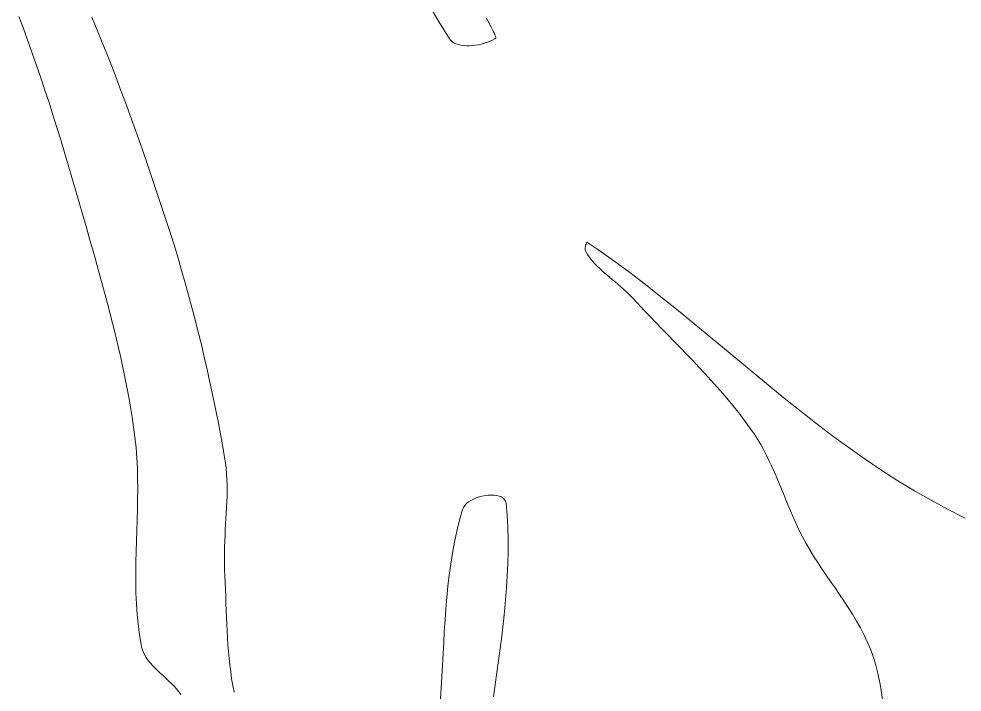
# Model space of a CAD drawing. Header units: inches. Extents: x -12 to 23, y -13.2 to 21.7.
# Drawn here: x 2.359 to 4.931, y 7.066 to 8.902 of the extents above; entities that cross this region are included whole.
import ezdxf

# ---------------------------------------------------------------- set-up
doc = ezdxf.new("R2010")
doc.units = ezdxf.units.IN
doc.header["$MEASUREMENT"] = 0
doc.layers.get('0').update_dxf_attribs({"lineweight": 0})

msp = doc.modelspace()

# ---------------------------------------------------------------- linework, layer by layer
at = {"color": 7, "linetype": 'Continuous', "lineweight": 0}
for p, q in [((3.9048, 8.2845), (3.904, 8.281)), ((3.9058, 8.288), (3.9048, 8.2845)), ((3.9071, 8.2915), (3.9058, 8.288)), ((3.9077, 8.2928), (3.9071, 8.2915)), ((3.9378, 8.2726), (3.9077, 8.2928)), ((3.9034, 8.2778), (3.9032, 8.275)), ((3.9032, 8.275), (3.9032, 8.2728)), ((3.9032, 8.2728), (3.9033, 8.2715)), ((3.9033, 8.2715), (3.9033, 8.2713)), ((3.9033, 8.2713), (3.9063, 8.2655)), ((3.904, 8.281), (3.9034, 8.2778)), ((3.9063, 8.2655), (3.9101, 8.259)), ((3.9101, 8.259), (3.9144, 8.2526)), ((3.9816, 8.2417), (3.9378, 8.2726)), ((3.9144, 8.2526), (3.9192, 8.2463)), ((3.9192, 8.2463), (3.9243, 8.2401)), ((3.9243, 8.2401), (3.9299, 8.234)), ((3.9299, 8.234), (3.9358, 8.2279)), ((4.0249, 8.2099), (3.9816, 8.2417)), ((3.9358, 8.2279), (3.9421, 8.2218)), ((3.9421, 8.2218), (3.9487, 8.2158)), ((3.9487, 8.2158), (3.9556, 8.2097)), ((3.9556, 8.2097), (3.9627, 8.2036)), ((4.0678, 8.1774), (4.0249, 8.2099)), ((3.9627, 8.2036), (3.97, 8.1974)), ((3.97, 8.1974), (3.9775, 8.1912)), ((3.9775, 8.1912), (3.9851, 8.1849)), ((3.9851, 8.1849), (3.9928, 8.1784)), ((3.9928, 8.1784), (4.0005, 8.1717)), ((4.0005, 8.1717), (4.0082, 8.1649)), ((4.0082, 8.1649), (4.0158, 8.1578)), ((4.0158, 8.1578), (4.0233, 8.1504)), ((4.1102, 8.1442), (4.0678, 8.1774)), ((4.0233, 8.1504), (4.0304, 8.1429)), ((4.0304, 8.1429), (4.0468, 8.1254)), ((4.1524, 8.1104), (4.1102, 8.1442)), ((4.0468, 8.1254), (4.0631, 8.1081)), ((4.0631, 8.1081), (4.0796, 8.0909)), ((4.1944, 8.0763), (4.1524, 8.1104)), ((4.0796, 8.0909), (4.0962, 8.0738)), ((4.2363, 8.0417), (4.1944, 8.0763)), ((4.0962, 8.0738), (4.1129, 8.0566)), ((4.1129, 8.0566), (4.1297, 8.0395)), ((4.1297, 8.0395), (4.1465, 8.0223)), ((4.278, 8.007), (4.2363, 8.0417)), ((4.1465, 8.0223), (4.1633, 8.0051)), ((4.1633, 8.0051), (4.1801, 7.9877)), ((4.3199, 7.9722), (4.278, 8.007)), ((4.1801, 7.9877), (4.1968, 7.9703)), ((4.1968, 7.9703), (4.2134, 7.9527)), ((4.2134, 7.9527), (4.23, 7.935)), ((4.3618, 7.9373), (4.3199, 7.9722)), ((4.23, 7.935), (4.2464, 7.9171)), ((4.4038, 7.9026), (4.3618, 7.9373)), ((4.2464, 7.9171), (4.2626, 7.899)), ((4.2626, 7.899), (4.2786, 7.8807)), ((4.4461, 7.8681), (4.4038, 7.9026)), ((4.2786, 7.8807), (4.2943, 7.8621)), ((4.2943, 7.8621), (4.3098, 7.8432)), ((4.4888, 7.834), (4.4461, 7.8681)), ((4.3098, 7.8432), (4.325, 7.824)), ((4.325, 7.824), (4.3399, 7.8045)), ((4.5319, 7.8003), (4.4888, 7.834)), ((4.3399, 7.8045), (4.3544, 7.7845)), ((4.5754, 7.7672), (4.5319, 7.8003)), ((4.3544, 7.7845), (4.3641, 7.7704)), ((4.3641, 7.7704), (4.3733, 7.7559)), ((4.6196, 7.7347), (4.5754, 7.7672)), ((4.3733, 7.7559), (4.382, 7.7412)), ((4.382, 7.7412), (4.3902, 7.7264)), ((4.3902, 7.7264), (4.398, 7.7114)), ((4.6643, 7.7031), (4.6196, 7.7347)), ((4.398, 7.7114), (4.4054, 7.6963)), ((4.4054, 7.6963), (4.4125, 7.6812)), ((4.7099, 7.6724), (4.6643, 7.7031)), ((4.4125, 7.6812), (4.4193, 7.666)), ((4.4193, 7.666), (4.4258, 7.6508)), ((4.7562, 7.6427), (4.7099, 7.6724)), ((4.4258, 7.6508), (4.4322, 7.6356)), ((4.8012, 7.6156), (4.7562, 7.6427)), ((4.4322, 7.6356), (4.4385, 7.6204)), ((4.4385, 7.6204), (4.4447, 7.6053)), ((4.8468, 7.5896), (4.8012, 7.6156)), ((4.4447, 7.6053), (4.4508, 7.5903)), ((4.4508, 7.5903), (4.457, 7.5753)), ((4.893, 7.5647), (4.8468, 7.5896)), ((4.457, 7.5753), (4.4631, 7.5605)), ((4.9395, 7.5408), (4.893, 7.5647)), ((4.4631, 7.5605), (4.4694, 7.5459)), ((4.4694, 7.5459), (4.4758, 7.5314)), ((4.4758, 7.5314), (4.4823, 7.5171)), ((4.4823, 7.5171), (4.4891, 7.5031)), ((4.4891, 7.5031), (4.4961, 7.4894)), ((4.4961, 7.4894), (4.5056, 7.4719)), ((4.5056, 7.4719), (4.5157, 7.4545)), ((4.5157, 7.4545), (4.5264, 7.4372)), ((4.5264, 7.4372), (4.5375, 7.42)), ((4.5375, 7.42), (4.549, 7.4027)), ((4.549, 7.4027), (4.5608, 7.3854)), ((4.5608, 7.3854), (4.5728, 7.368)), ((4.5728, 7.368), (4.5849, 7.3506)), ((4.5849, 7.3506), (4.597, 7.333)), ((4.597, 7.333), (4.609, 7.3152)), ((4.609, 7.3152), (4.6208, 7.2971)), ((4.6208, 7.2971), (4.6323, 7.2789)), ((4.6323, 7.2789), (4.6435, 7.2603)), ((4.6435, 7.2603), (4.6542, 7.2413)), ((4.6542, 7.2413), (4.6642, 7.222)), ((4.6642, 7.222), (4.6736, 7.2022)), ((4.6736, 7.2022), (4.6822, 7.182)), ((4.6822, 7.182), (4.6898, 7.1612)), ((4.6898, 7.1612), (4.6964, 7.1399)), ((4.6964, 7.1399), (4.7018, 7.1181)), ((4.7018, 7.1181), (4.7087, 7.0828)), ((4.7087, 7.0828), (4.7143, 7.0477))]:
    msp.add_line(p, q, dxfattribs=at)
msp.add_lwpolyline([(3.4772, 8.9402), (3.5051, 8.8931), (3.5335, 8.8474), (3.5363, 8.8435), (3.5391, 8.8407), (3.5426, 8.8381), (3.5469, 8.8356), (3.5521, 8.8334), (3.558, 8.8315), (3.5646, 8.83), (3.5718, 8.8289), (3.5795, 8.8284), (3.5876, 8.8283), (3.5959, 8.8288), (3.6043, 8.8297), (3.6128, 8.8311), (3.6211, 8.8329), (3.6293, 8.8352), (3.6371, 8.8378), (3.6444, 8.8408), (3.6511, 8.844), (3.6572, 8.8475), (3.66, 8.8493), (3.6597, 8.8511), (3.6588, 8.8544), (3.6573, 8.8585), (3.6554, 8.8632), (3.653, 8.8683), (3.6502, 8.8738), (3.6472, 8.8795), (3.6439, 8.8855), (3.6406, 8.8916), (3.6371, 8.8978), (3.6337, 8.9041)], dxfattribs=at)
at = {"color": 7, "linetype": 'Continuous', "lineweight": 0, "flags": 128}
for points in [[(2.3594, 8.9085), (2.3719, 8.8752), (2.3842, 8.8419), (2.3961, 8.8084), (2.4078, 8.7748), (2.4193, 8.7411), (2.4305, 8.7074), (2.4416, 8.6736), (2.4524, 8.6397), (2.4631, 8.6057), (2.4736, 8.5717), (2.4839, 8.5377), (2.4941, 8.5036), (2.5042, 8.4695), (2.5142, 8.4353), (2.5241, 8.4011), (2.5339, 8.3669), (2.5436, 8.3327), (2.5533, 8.2985), (2.5607, 8.272), (2.5682, 8.2455), (2.5756, 8.2189), (2.5829, 8.1923), (2.5902, 8.1657), (2.5974, 8.1391), (2.6044, 8.1124), (2.6113, 8.0857), (2.618, 8.0589), (2.6246, 8.0321), (2.631, 8.0053), (2.6371, 7.9784), (2.643, 7.9515), (2.6486, 7.9246), (2.654, 7.8976), (2.659, 7.8705), (2.6638, 7.8434), (2.6681, 7.8162), (2.6722, 7.789), (2.6758, 7.7617), (2.6789, 7.7336), (2.6811, 7.7053), (2.6826, 7.677), (2.6833, 7.6487), (2.6836, 7.6203), (2.6833, 7.5918), (2.6828, 7.5634), (2.682, 7.5349), (2.681, 7.5064), (2.6801, 7.4779), (2.6792, 7.4494), (2.6785, 7.4209), (2.6781, 7.3925), (2.6782, 7.3641), (2.6787, 7.3358), (2.6798, 7.3075), (2.6817, 7.2794), (2.6844, 7.2513), (2.688, 7.2233), (2.6927, 7.1954), (2.695, 7.1861), (2.6982, 7.1773), (2.7022, 7.1689), (2.7069, 7.1609), (2.7123, 7.1531), (2.7183, 7.1456), (2.7247, 7.1383), (2.7315, 7.1312), (2.7387, 7.1242), (2.746, 7.1173), (2.7534, 7.1105), (2.7609, 7.1036), (2.7683, 7.0967), (2.7755, 7.0897), (2.7826, 7.0826), (2.7893, 7.0752), (2.7956, 7.0677), (2.8014, 7.0599)], [(2.946, 7.0664), (2.9426, 7.0847), (2.9395, 7.1031), (2.9369, 7.1215), (2.9346, 7.14), (2.9326, 7.1586), (2.9309, 7.1772), (2.9294, 7.1959), (2.9282, 7.2146), (2.9271, 7.2333), (2.9262, 7.252), (2.9254, 7.2708), (2.9247, 7.2896), (2.924, 7.3083), (2.9234, 7.3271), (2.9228, 7.3458), (2.9221, 7.3646), (2.9213, 7.3833), (2.9204, 7.4019), (2.9199, 7.4171), (2.9197, 7.4324), (2.9198, 7.4476), (2.9201, 7.4629), (2.9207, 7.4782), (2.9215, 7.4934), (2.9223, 7.5087), (2.9232, 7.524), (2.9241, 7.5393), (2.925, 7.5546), (2.9258, 7.5699), (2.9264, 7.5851), (2.9269, 7.6004), (2.9271, 7.6156), (2.927, 7.6308), (2.9266, 7.6459), (2.9257, 7.6611), (2.9245, 7.6762), (2.9227, 7.6912), (2.9204, 7.7062), (2.9144, 7.7406), (2.9081, 7.7749), (2.9015, 7.8091), (2.8947, 7.8433), (2.8877, 7.8775), (2.8804, 7.9116), (2.8728, 7.9457), (2.865, 7.9797), (2.857, 8.0137), (2.8487, 8.0476), (2.8401, 8.0814), (2.8313, 8.1152), (2.8222, 8.1489), (2.8128, 8.1825), (2.8032, 8.216), (2.7934, 8.2495), (2.7833, 8.2829), (2.7729, 8.3162), (2.7623, 8.3494), (2.7514, 8.3825), (2.7378, 8.4231), (2.724, 8.4638), (2.7101, 8.5044), (2.6961, 8.545), (2.6818, 8.5855), (2.6674, 8.6259), (2.6527, 8.6663), (2.6377, 8.7065), (2.6225, 8.7467), (2.607, 8.7867), (2.5911, 8.8266), (2.5749, 8.8663), (2.5583, 8.9059)], [(3.6534, 7.0539), (3.658, 7.0869), (3.6626, 7.1199), (3.6671, 7.1528), (3.6716, 7.1858), (3.6758, 7.2189), (3.6797, 7.2519), (3.6833, 7.2849), (3.6865, 7.3179), (3.6892, 7.3509), (3.6912, 7.3839), (3.6927, 7.4169), (3.6934, 7.4498), (3.6933, 7.4828), (3.6924, 7.5157), (3.6905, 7.5487), (3.6876, 7.5816), (3.6862, 7.5871), (3.6835, 7.5917), (3.6797, 7.5956), (3.6747, 7.5987), (3.6689, 7.601), (3.6623, 7.6026), (3.6551, 7.6035), (3.6474, 7.6037), (3.6393, 7.6033), (3.6311, 7.6023), (3.6228, 7.6007), (3.6146, 7.5985), (3.6066, 7.5958), (3.599, 7.5926), (3.5919, 7.589), (3.5855, 7.5849), (3.5798, 7.5804), (3.5752, 7.5755), (3.5716, 7.5702), (3.5692, 7.5647), (3.561, 7.5352), (3.5537, 7.5056), (3.5474, 7.4757), (3.5418, 7.4457), (3.537, 7.4156), (3.5329, 7.3853), (3.5293, 7.3549), (3.5263, 7.3244), (3.5237, 7.2938), (3.5214, 7.2631), (3.5194, 7.2324), (3.5177, 7.2016), (3.516, 7.1709), (3.5144, 7.1401), (3.5128, 7.1093), (3.5111, 7.0785), (3.5092, 7.0478)]]:
    msp.add_lwpolyline(points, dxfattribs=at)

doc.saveas('drawing.dxf')
